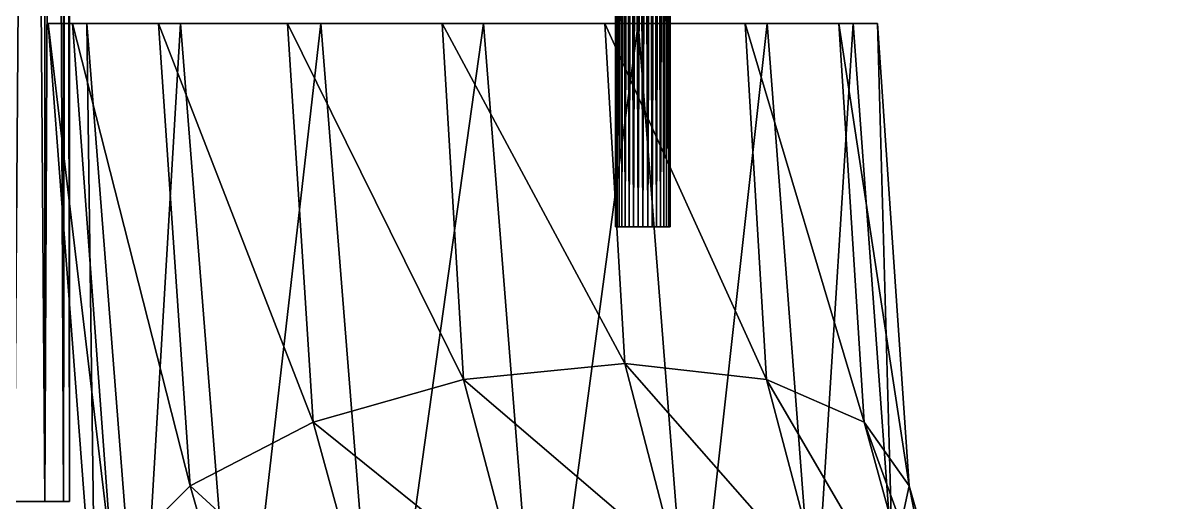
# Model space of a CAD drawing. Header units: metres. Extents: x -2 to 2, y -1.21 to 5.7.
# Drawn here: x -1.117 to -0.6978, y 1.9778 to 2.1526 of the extents above; entities that cross this region are included whole.
import ezdxf

# ---------------------------------------------------------------- set-up
doc = ezdxf.new("R2010")
doc.units = ezdxf.units.M

msp = doc.modelspace()

# ---------------------------------------------------------------- linework, layer by layer
at = {"layer": 'Cube'}
for points in [[(-1.68433, 2.3849, 0.10766), (-0.36877, 0.9849, 0.58649), (-1.68433, 0.9849, 0.10766)], [(-1.68433, 2.3849, 0.10766), (-0.36877, 2.3849, 0.58649), (-0.36877, 0.9849, 0.58649)], [(-1.34915, 0.9849, -0.81324), (-0.03359, 2.3849, -0.33441), (-1.34915, 2.3849, -0.81324)], [(-1.34915, 0.9849, -0.81324), (-0.03359, 0.9849, -0.33441), (-0.03359, 2.3849, -0.33441)]]:
    msp.add_3dface(points, dxfattribs=at)
at = {"layer": 'Cylinder 11'}
for points in [[(-1.10905, 1.97797, 0.90243), (-1.1201, 3.47797, 0.87873), (-1.1201, 1.97797, 0.87873)], [(-1.10905, 1.97797, 0.90243), (-1.10905, 3.47797, 0.90243), (-1.1201, 3.47797, 0.87873)], [(-1.1201, 1.97797, 1.02873), (-1.10905, 3.47797, 1.00504), (-1.10905, 1.97797, 1.00504)], [(-1.1201, 1.97797, 1.02873), (-1.1201, 3.47797, 1.02873), (-1.10905, 3.47797, 1.00504)], [(-1.10228, 1.97797, 0.92769), (-1.10905, 3.47797, 0.90243), (-1.10905, 1.97797, 0.90243)], [(-1.10228, 1.97797, 0.92769), (-1.10228, 3.47797, 0.92769), (-1.10905, 3.47797, 0.90243)], [(-1.10905, 1.97797, 1.00504), (-1.10228, 3.47797, 0.97978), (-1.10228, 1.97797, 0.97978)], [(-1.10905, 1.97797, 1.00504), (-1.10905, 3.47797, 1.00504), (-1.10228, 3.47797, 0.97978)], [(-1.1, 1.97797, 0.95373), (-1.10228, 3.47797, 0.92769), (-1.10228, 1.97797, 0.92769)], [(-1.1, 1.97797, 0.95373), (-1.1, 3.47797, 0.95373), (-1.10228, 3.47797, 0.92769)], [(-1.10228, 1.97797, 0.97978), (-1.1, 3.47797, 0.95373), (-1.1, 1.97797, 0.95373)], [(-1.10228, 1.97797, 0.97978), (-1.10228, 3.47797, 0.97978), (-1.1, 3.47797, 0.95373)], [(-1.25, 1.97797, 0.95373), (-1.10905, 1.97797, 0.90243), (-1.1201, 1.97797, 0.87873)], [(-1.25, 1.97797, 0.95373), (-1.10905, 1.97797, 0.90243), (-1.25, 1.97797, 0.95373)], [(-1.25, 1.97797, 0.95373), (-1.10228, 1.97797, 0.92769), (-1.10905, 1.97797, 0.90243)], [(-1.25, 1.97797, 0.95373), (-1.10228, 1.97797, 0.92769), (-1.25, 1.97797, 0.95373)], [(-1.25, 1.97797, 0.95373), (-1.1, 1.97797, 0.95373), (-1.10228, 1.97797, 0.92769)], [(-1.25, 1.97797, 0.95373), (-1.1, 1.97797, 0.95373), (-1.25, 1.97797, 0.95373)], [(-1.25, 1.97797, 0.95373), (-1.10228, 1.97797, 0.97978), (-1.1, 1.97797, 0.95373)], [(-1.25, 1.97797, 0.95373), (-1.10228, 1.97797, 0.97978), (-1.25, 1.97797, 0.95373)], [(-1.25, 1.97797, 0.95373), (-1.10905, 1.97797, 1.00504), (-1.10228, 1.97797, 0.97978)], [(-1.25, 1.97797, 0.95373), (-1.10905, 1.97797, 1.00504), (-1.25, 1.97797, 0.95373)], [(-1.25, 1.97797, 0.95373), (-1.1201, 1.97797, 1.02873), (-1.10905, 1.97797, 1.00504)], [(-1.10905, 1.97797, 0.90243), (-1.1201, 1.97797, 0.87873), (-1.1201, 1.97797, 0.87873)], [(-1.10905, 1.97797, 0.90243), (-1.10905, 1.97797, 0.90243), (-1.1201, 1.97797, 0.87873)], [(-1.1201, 1.97797, 1.02873), (-1.10905, 1.97797, 1.00504), (-1.10905, 1.97797, 1.00504)], [(-1.1201, 1.97797, 1.02873), (-1.1201, 1.97797, 1.02873), (-1.10905, 1.97797, 1.00504)], [(-1.10228, 1.97797, 0.92769), (-1.10905, 1.97797, 0.90243), (-1.10905, 1.97797, 0.90243)], [(-1.10228, 1.97797, 0.92769), (-1.10228, 1.97797, 0.92769), (-1.10905, 1.97797, 0.90243)], [(-1.10905, 1.97797, 1.00504), (-1.10228, 1.97797, 0.97978), (-1.10228, 1.97797, 0.97978)], [(-1.10905, 1.97797, 1.00504), (-1.10905, 1.97797, 1.00504), (-1.10228, 1.97797, 0.97978)], [(-1.1, 1.97797, 0.95373), (-1.10228, 1.97797, 0.92769), (-1.10228, 1.97797, 0.92769)], [(-1.1, 1.97797, 0.95373), (-1.1, 1.97797, 0.95373), (-1.10228, 1.97797, 0.92769)], [(-1.10228, 1.97797, 0.97978), (-1.1, 1.97797, 0.95373), (-1.1, 1.97797, 0.95373)], [(-1.10228, 1.97797, 0.97978), (-1.10228, 1.97797, 0.97978), (-1.1, 1.97797, 0.95373)]]:
    msp.add_3dface(points, dxfattribs=at)
at = {"layer": 'Cylinder 19'}
for points in [[(-0.90063, 2.07818, -0.24871), (-0.90048, 2.47818, -0.24698), (-0.90048, 2.07818, -0.24698)], [(-0.90063, 2.07818, -0.24871), (-0.90063, 2.47818, -0.24871), (-0.90048, 2.47818, -0.24698)], [(-0.90048, 2.07818, -0.25045), (-0.90063, 2.47818, -0.24871), (-0.90063, 2.07818, -0.24871)], [(-0.90048, 2.07818, -0.25045), (-0.90048, 2.47818, -0.25045), (-0.90063, 2.47818, -0.24871)], [(-0.90048, 2.07818, -0.24698), (-0.90003, 2.47818, -0.24529), (-0.90003, 2.07818, -0.24529)], [(-0.90048, 2.07818, -0.24698), (-0.90048, 2.47818, -0.24698), (-0.90003, 2.47818, -0.24529)], [(-0.90003, 2.07818, -0.25214), (-0.90048, 2.47818, -0.25045), (-0.90048, 2.07818, -0.25045)], [(-0.90003, 2.07818, -0.25214), (-0.90003, 2.47818, -0.25213), (-0.90048, 2.47818, -0.25045)], [(-0.90003, 2.07818, -0.24529), (-0.89929, 2.47818, -0.24371), (-0.89929, 2.07818, -0.24371)], [(-0.90003, 2.07818, -0.24529), (-0.90003, 2.47818, -0.24529), (-0.89929, 2.47818, -0.24371)], [(-0.89929, 2.07818, -0.25371), (-0.90003, 2.47818, -0.25213), (-0.90003, 2.07818, -0.25214)], [(-0.89929, 2.07818, -0.25371), (-0.89929, 2.47818, -0.25371), (-0.90003, 2.47818, -0.25213)], [(-0.89929, 2.07818, -0.24371), (-0.89829, 2.47818, -0.24229), (-0.89829, 2.07818, -0.24229)], [(-0.89929, 2.07818, -0.24371), (-0.89929, 2.47818, -0.24371), (-0.89829, 2.47818, -0.24229)], [(-0.89829, 2.07818, -0.25514), (-0.89929, 2.47818, -0.25371), (-0.89929, 2.07818, -0.25371)], [(-0.89829, 2.07818, -0.25514), (-0.89829, 2.47818, -0.25514), (-0.89929, 2.47818, -0.25371)], [(-0.89829, 2.07818, -0.24229), (-0.89706, 2.47818, -0.24105), (-0.89706, 2.07818, -0.24105)], [(-0.89829, 2.07818, -0.24229), (-0.89829, 2.47818, -0.24229), (-0.89706, 2.47818, -0.24105)], [(-0.89706, 2.07818, -0.25638), (-0.89829, 2.47818, -0.25514), (-0.89829, 2.07818, -0.25514)], [(-0.89706, 2.07818, -0.25638), (-0.89706, 2.47818, -0.25638), (-0.89829, 2.47818, -0.25514)], [(-0.89706, 2.07818, -0.24105), (-0.89563, 2.47818, -0.24005), (-0.89563, 2.07818, -0.24005)], [(-0.89706, 2.07818, -0.24105), (-0.89706, 2.47818, -0.24105), (-0.89563, 2.47818, -0.24005)], [(-0.89563, 2.07818, -0.25738), (-0.89706, 2.47818, -0.25638), (-0.89706, 2.07818, -0.25638)], [(-0.89563, 2.07818, -0.25738), (-0.89563, 2.47818, -0.25738), (-0.89706, 2.47818, -0.25638)], [(-0.89563, 2.07818, -0.24005), (-0.89405, 2.47818, -0.23932), (-0.89405, 2.07818, -0.23932)], [(-0.89563, 2.07818, -0.24005), (-0.89563, 2.47818, -0.24005), (-0.89405, 2.47818, -0.23932)], [(-0.89405, 2.07818, -0.25811), (-0.89563, 2.47818, -0.25738), (-0.89563, 2.07818, -0.25738)], [(-0.89405, 2.07818, -0.25811), (-0.89405, 2.47818, -0.25811), (-0.89563, 2.47818, -0.25738)], [(-0.89405, 2.07818, -0.23932), (-0.89237, 2.47818, -0.23887), (-0.89237, 2.07818, -0.23887)], [(-0.89405, 2.07818, -0.23932), (-0.89405, 2.47818, -0.23932), (-0.89237, 2.47818, -0.23887)], [(-0.89237, 2.07818, -0.25856), (-0.89405, 2.47818, -0.25811), (-0.89405, 2.07818, -0.25811)], [(-0.89237, 2.07818, -0.25856), (-0.89237, 2.47818, -0.25856), (-0.89405, 2.47818, -0.25811)], [(-0.89237, 2.07818, -0.23887), (-0.89063, 2.47818, -0.23871), (-0.89063, 2.07818, -0.23871)], [(-0.89237, 2.07818, -0.23887), (-0.89237, 2.47818, -0.23887), (-0.89063, 2.47818, -0.23871)], [(-0.89063, 2.07818, -0.25871), (-0.89237, 2.47818, -0.25856), (-0.89237, 2.07818, -0.25856)], [(-0.89063, 2.07818, -0.25871), (-0.89063, 2.47818, -0.25871), (-0.89237, 2.47818, -0.25856)], [(-0.88889, 2.07818, -0.25856), (-0.89063, 2.47818, -0.25871), (-0.89063, 2.07818, -0.25871)], [(-0.88889, 2.07818, -0.25856), (-0.88889, 2.47818, -0.25856), (-0.89063, 2.47818, -0.25871)], [(-0.89063, 2.07818, -0.23871), (-0.88889, 2.47818, -0.23887), (-0.88889, 2.07818, -0.23887)], [(-0.89063, 2.07818, -0.23871), (-0.89063, 2.47818, -0.23871), (-0.88889, 2.47818, -0.23887)], [(-0.88721, 2.07818, -0.25811), (-0.88889, 2.47818, -0.25856), (-0.88889, 2.07818, -0.25856)], [(-0.88721, 2.07818, -0.25811), (-0.88721, 2.47818, -0.25811), (-0.88889, 2.47818, -0.25856)], [(-0.88889, 2.07818, -0.23887), (-0.88721, 2.47818, -0.23932), (-0.88721, 2.07818, -0.23932)], [(-0.88889, 2.07818, -0.23887), (-0.88889, 2.47818, -0.23887), (-0.88721, 2.47818, -0.23932)], [(-0.88563, 2.07818, -0.25738), (-0.88721, 2.47818, -0.25811), (-0.88721, 2.07818, -0.25811)], [(-0.88563, 2.07818, -0.25738), (-0.88563, 2.47818, -0.25738), (-0.88721, 2.47818, -0.25811)], [(-0.88721, 2.07818, -0.23932), (-0.88563, 2.47818, -0.24005), (-0.88563, 2.07818, -0.24005)], [(-0.88721, 2.07818, -0.23932), (-0.88721, 2.47818, -0.23932), (-0.88563, 2.47818, -0.24005)], [(-0.8842, 2.07818, -0.25638), (-0.88563, 2.47818, -0.25738), (-0.88563, 2.07818, -0.25738)], [(-0.8842, 2.07818, -0.25638), (-0.8842, 2.47818, -0.25638), (-0.88563, 2.47818, -0.25738)], [(-0.88563, 2.07818, -0.24005), (-0.8842, 2.47818, -0.24105), (-0.8842, 2.07818, -0.24105)], [(-0.88563, 2.07818, -0.24005), (-0.88563, 2.47818, -0.24005), (-0.8842, 2.47818, -0.24105)], [(-0.88297, 2.07818, -0.25514), (-0.8842, 2.47818, -0.25638), (-0.8842, 2.07818, -0.25638)], [(-0.88297, 2.07818, -0.25514), (-0.88297, 2.47818, -0.25514), (-0.8842, 2.47818, -0.25638)], [(-0.8842, 2.07818, -0.24105), (-0.88297, 2.47818, -0.24229), (-0.88297, 2.07818, -0.24229)], [(-0.8842, 2.07818, -0.24105), (-0.8842, 2.47818, -0.24105), (-0.88297, 2.47818, -0.24229)], [(-0.88197, 2.07818, -0.25371), (-0.88297, 2.47818, -0.25514), (-0.88297, 2.07818, -0.25514)], [(-0.88197, 2.07818, -0.25371), (-0.88197, 2.47818, -0.25371), (-0.88297, 2.47818, -0.25514)], [(-0.88297, 2.07818, -0.24229), (-0.88197, 2.47818, -0.24371), (-0.88197, 2.07818, -0.24371)], [(-0.88297, 2.07818, -0.24229), (-0.88297, 2.47818, -0.24229), (-0.88197, 2.47818, -0.24371)], [(-0.88123, 2.07818, -0.25214), (-0.88197, 2.47818, -0.25371), (-0.88197, 2.07818, -0.25371)], [(-0.88123, 2.07818, -0.25214), (-0.88123, 2.47818, -0.25213), (-0.88197, 2.47818, -0.25371)], [(-0.88197, 2.07818, -0.24371), (-0.88123, 2.47818, -0.24529), (-0.88123, 2.07818, -0.24529)], [(-0.88197, 2.07818, -0.24371), (-0.88197, 2.47818, -0.24371), (-0.88123, 2.47818, -0.24529)], [(-0.88078, 2.07818, -0.25045), (-0.88123, 2.47818, -0.25213), (-0.88123, 2.07818, -0.25214)], [(-0.88078, 2.07818, -0.25045), (-0.88078, 2.47818, -0.25045), (-0.88123, 2.47818, -0.25213)], [(-0.88123, 2.07818, -0.24529), (-0.88078, 2.47818, -0.24698), (-0.88078, 2.07818, -0.24698)], [(-0.88123, 2.07818, -0.24529), (-0.88123, 2.47818, -0.24529), (-0.88078, 2.47818, -0.24698)], [(-0.88063, 2.07818, -0.24871), (-0.88078, 2.47818, -0.25045), (-0.88078, 2.07818, -0.25045)], [(-0.88063, 2.07818, -0.24871), (-0.88063, 2.47818, -0.24871), (-0.88078, 2.47818, -0.25045)], [(-0.88078, 2.07818, -0.24698), (-0.88063, 2.47818, -0.24871), (-0.88063, 2.07818, -0.24871)], [(-0.88078, 2.07818, -0.24698), (-0.88078, 2.47818, -0.24698), (-0.88063, 2.47818, -0.24871)], [(-0.89063, 2.07818, -0.24871), (-0.90063, 2.07818, -0.24871), (-0.90048, 2.07818, -0.24698)], [(-0.90063, 2.07818, -0.24871), (-0.90048, 2.07818, -0.24698), (-0.90048, 2.07818, -0.24698)], [(-0.90063, 2.07818, -0.24871), (-0.90063, 2.07818, -0.24871), (-0.90048, 2.07818, -0.24698)], [(-0.89063, 2.07818, -0.24871), (-0.90063, 2.07818, -0.24871), (-0.89063, 2.07818, -0.24871)], [(-0.89063, 2.07818, -0.24871), (-0.90048, 2.07818, -0.25045), (-0.90063, 2.07818, -0.24871)], [(-0.90048, 2.07818, -0.25045), (-0.90063, 2.07818, -0.24871), (-0.90063, 2.07818, -0.24871)], [(-0.90048, 2.07818, -0.25045), (-0.90048, 2.07818, -0.25045), (-0.90063, 2.07818, -0.24871)], [(-0.89063, 2.07818, -0.24871), (-0.90048, 2.07818, -0.24698), (-0.90003, 2.07818, -0.24529)], [(-0.90048, 2.07818, -0.24698), (-0.90003, 2.07818, -0.24529), (-0.90003, 2.07818, -0.24529)], [(-0.90048, 2.07818, -0.24698), (-0.90048, 2.07818, -0.24698), (-0.90003, 2.07818, -0.24529)], [(-0.89063, 2.07818, -0.24871), (-0.90048, 2.07818, -0.24698), (-0.89063, 2.07818, -0.24871)], [(-0.89063, 2.07818, -0.24871), (-0.90048, 2.07818, -0.25045), (-0.89063, 2.07818, -0.24871)], [(-0.89063, 2.07818, -0.24871), (-0.90003, 2.07818, -0.25214), (-0.90048, 2.07818, -0.25045)], [(-0.90003, 2.07818, -0.25214), (-0.90048, 2.07818, -0.25045), (-0.90048, 2.07818, -0.25045)], [(-0.90003, 2.07818, -0.25214), (-0.90003, 2.07818, -0.25214), (-0.90048, 2.07818, -0.25045)], [(-0.89063, 2.07818, -0.24871), (-0.90003, 2.07818, -0.24529), (-0.89929, 2.07818, -0.24371)], [(-0.90003, 2.07818, -0.24529), (-0.89929, 2.07818, -0.24371), (-0.89929, 2.07818, -0.24371)], [(-0.90003, 2.07818, -0.24529), (-0.90003, 2.07818, -0.24529), (-0.89929, 2.07818, -0.24371)], [(-0.89063, 2.07818, -0.24871), (-0.90003, 2.07818, -0.24529), (-0.89063, 2.07818, -0.24871)], [(-0.89063, 2.07818, -0.24871), (-0.90003, 2.07818, -0.25214), (-0.89063, 2.07818, -0.24871)], [(-0.89063, 2.07818, -0.24871), (-0.89929, 2.07818, -0.25371), (-0.90003, 2.07818, -0.25214)], [(-0.89929, 2.07818, -0.25371), (-0.90003, 2.07818, -0.25214), (-0.90003, 2.07818, -0.25214)], [(-0.89929, 2.07818, -0.25371), (-0.89929, 2.07818, -0.25371), (-0.90003, 2.07818, -0.25214)], [(-0.89063, 2.07818, -0.24871), (-0.89929, 2.07818, -0.24371), (-0.89829, 2.07818, -0.24229)], [(-0.89929, 2.07818, -0.24371), (-0.89829, 2.07818, -0.24229), (-0.89829, 2.07818, -0.24229)], [(-0.89929, 2.07818, -0.24371), (-0.89929, 2.07818, -0.24371), (-0.89829, 2.07818, -0.24229)], [(-0.89063, 2.07818, -0.24871), (-0.89929, 2.07818, -0.24371), (-0.89063, 2.07818, -0.24871)], [(-0.89063, 2.07818, -0.24871), (-0.89929, 2.07818, -0.25371), (-0.89063, 2.07818, -0.24871)], [(-0.89063, 2.07818, -0.24871), (-0.89829, 2.07818, -0.25514), (-0.89929, 2.07818, -0.25371)], [(-0.89829, 2.07818, -0.25514), (-0.89929, 2.07818, -0.25371), (-0.89929, 2.07818, -0.25371)], [(-0.89829, 2.07818, -0.25514), (-0.89829, 2.07818, -0.25514), (-0.89929, 2.07818, -0.25371)], [(-0.89063, 2.07818, -0.24871), (-0.89829, 2.07818, -0.24229), (-0.89706, 2.07818, -0.24105)], [(-0.89829, 2.07818, -0.24229), (-0.89706, 2.07818, -0.24105), (-0.89706, 2.07818, -0.24105)], [(-0.89829, 2.07818, -0.24229), (-0.89829, 2.07818, -0.24229), (-0.89706, 2.07818, -0.24105)], [(-0.89063, 2.07818, -0.24871), (-0.89829, 2.07818, -0.24229), (-0.89063, 2.07818, -0.24871)], [(-0.89063, 2.07818, -0.24871), (-0.89829, 2.07818, -0.25514), (-0.89063, 2.07818, -0.24871)], [(-0.89063, 2.07818, -0.24871), (-0.89706, 2.07818, -0.25638), (-0.89829, 2.07818, -0.25514)], [(-0.89706, 2.07818, -0.25638), (-0.89829, 2.07818, -0.25514), (-0.89829, 2.07818, -0.25514)], [(-0.89706, 2.07818, -0.25638), (-0.89706, 2.07818, -0.25638), (-0.89829, 2.07818, -0.25514)], [(-0.89063, 2.07818, -0.24871), (-0.89706, 2.07818, -0.24105), (-0.89563, 2.07818, -0.24005)], [(-0.89706, 2.07818, -0.24105), (-0.89563, 2.07818, -0.24005), (-0.89563, 2.07818, -0.24005)], [(-0.89706, 2.07818, -0.24105), (-0.89706, 2.07818, -0.24105), (-0.89563, 2.07818, -0.24005)], [(-0.89063, 2.07818, -0.24871), (-0.89706, 2.07818, -0.24105), (-0.89063, 2.07818, -0.24871)], [(-0.89063, 2.07818, -0.24871), (-0.89706, 2.07818, -0.25638), (-0.89063, 2.07818, -0.24871)], [(-0.89063, 2.07818, -0.24871), (-0.89563, 2.07818, -0.25738), (-0.89706, 2.07818, -0.25638)], [(-0.89563, 2.07818, -0.25738), (-0.89706, 2.07818, -0.25638), (-0.89706, 2.07818, -0.25638)], [(-0.89563, 2.07818, -0.25738), (-0.89563, 2.07818, -0.25738), (-0.89706, 2.07818, -0.25638)], [(-0.89063, 2.07818, -0.24871), (-0.89563, 2.07818, -0.24005), (-0.89405, 2.07818, -0.23932)], [(-0.89563, 2.07818, -0.24005), (-0.89405, 2.07818, -0.23932), (-0.89405, 2.07818, -0.23932)], [(-0.89563, 2.07818, -0.24005), (-0.89563, 2.07818, -0.24005), (-0.89405, 2.07818, -0.23932)], [(-0.89063, 2.07818, -0.24871), (-0.89563, 2.07818, -0.24005), (-0.89063, 2.07818, -0.24871)], [(-0.89063, 2.07818, -0.24871), (-0.89563, 2.07818, -0.25738), (-0.89063, 2.07818, -0.24871)], [(-0.89063, 2.07818, -0.24871), (-0.89405, 2.07818, -0.25811), (-0.89563, 2.07818, -0.25738)], [(-0.89405, 2.07818, -0.25811), (-0.89563, 2.07818, -0.25738), (-0.89563, 2.07818, -0.25738)], [(-0.89405, 2.07818, -0.25811), (-0.89405, 2.07818, -0.25811), (-0.89563, 2.07818, -0.25738)], [(-0.89063, 2.07818, -0.24871), (-0.89405, 2.07818, -0.23932), (-0.89237, 2.07818, -0.23887)], [(-0.89405, 2.07818, -0.23932), (-0.89237, 2.07818, -0.23887), (-0.89237, 2.07818, -0.23887)], [(-0.89405, 2.07818, -0.23932), (-0.89405, 2.07818, -0.23932), (-0.89237, 2.07818, -0.23887)], [(-0.89063, 2.07818, -0.24871), (-0.89405, 2.07818, -0.23932), (-0.89063, 2.07818, -0.24871)], [(-0.89063, 2.07818, -0.24871), (-0.89405, 2.07818, -0.25811), (-0.89063, 2.07818, -0.24871)], [(-0.89063, 2.07818, -0.24871), (-0.89237, 2.07818, -0.25856), (-0.89405, 2.07818, -0.25811)], [(-0.89237, 2.07818, -0.25856), (-0.89405, 2.07818, -0.25811), (-0.89405, 2.07818, -0.25811)], [(-0.89237, 2.07818, -0.25856), (-0.89237, 2.07818, -0.25856), (-0.89405, 2.07818, -0.25811)], [(-0.89063, 2.07818, -0.24871), (-0.89237, 2.07818, -0.23887), (-0.89063, 2.07818, -0.23871)], [(-0.89237, 2.07818, -0.23887), (-0.89063, 2.07818, -0.23871), (-0.89063, 2.07818, -0.23871)], [(-0.89237, 2.07818, -0.23887), (-0.89237, 2.07818, -0.23887), (-0.89063, 2.07818, -0.23871)], [(-0.89063, 2.07818, -0.24871), (-0.89237, 2.07818, -0.23887), (-0.89063, 2.07818, -0.24871)], [(-0.89063, 2.07818, -0.24871), (-0.89237, 2.07818, -0.25856), (-0.89063, 2.07818, -0.24871)], [(-0.89063, 2.07818, -0.24871), (-0.89063, 2.07818, -0.25871), (-0.89237, 2.07818, -0.25856)], [(-0.89063, 2.07818, -0.25871), (-0.89237, 2.07818, -0.25856), (-0.89237, 2.07818, -0.25856)], [(-0.89063, 2.07818, -0.25871), (-0.89063, 2.07818, -0.25871), (-0.89237, 2.07818, -0.25856)], [(-0.89063, 2.07818, -0.24871), (-0.89063, 2.07818, -0.23871), (-0.89063, 2.07818, -0.24871)], [(-0.89063, 2.07818, -0.24871), (-0.89063, 2.07818, -0.25871), (-0.89063, 2.07818, -0.24871)], [(-0.89063, 2.07818, -0.24871), (-0.88889, 2.07818, -0.25856), (-0.89063, 2.07818, -0.25871)], [(-0.88889, 2.07818, -0.25856), (-0.89063, 2.07818, -0.25871), (-0.89063, 2.07818, -0.25871)], [(-0.88889, 2.07818, -0.25856), (-0.88889, 2.07818, -0.25856), (-0.89063, 2.07818, -0.25871)], [(-0.89063, 2.07818, -0.24871), (-0.88889, 2.07818, -0.25856), (-0.89063, 2.07818, -0.24871)], [(-0.89063, 2.07818, -0.24871), (-0.88721, 2.07818, -0.25811), (-0.88889, 2.07818, -0.25856)], [(-0.89063, 2.07818, -0.24871), (-0.88721, 2.07818, -0.25811), (-0.89063, 2.07818, -0.24871)], [(-0.89063, 2.07818, -0.24871), (-0.88563, 2.07818, -0.25738), (-0.88721, 2.07818, -0.25811)], [(-0.89063, 2.07818, -0.24871), (-0.88563, 2.07818, -0.25738), (-0.89063, 2.07818, -0.24871)], [(-0.89063, 2.07818, -0.24871), (-0.8842, 2.07818, -0.25638), (-0.88563, 2.07818, -0.25738)], [(-0.89063, 2.07818, -0.24871), (-0.8842, 2.07818, -0.25638), (-0.89063, 2.07818, -0.24871)], [(-0.89063, 2.07818, -0.24871), (-0.88297, 2.07818, -0.25514), (-0.8842, 2.07818, -0.25638)], [(-0.89063, 2.07818, -0.24871), (-0.88297, 2.07818, -0.25514), (-0.89063, 2.07818, -0.24871)], [(-0.89063, 2.07818, -0.24871), (-0.88197, 2.07818, -0.25371), (-0.88297, 2.07818, -0.25514)], [(-0.89063, 2.07818, -0.24871), (-0.88197, 2.07818, -0.25371), (-0.89063, 2.07818, -0.24871)], [(-0.89063, 2.07818, -0.24871), (-0.88123, 2.07818, -0.25214), (-0.88197, 2.07818, -0.25371)], [(-0.89063, 2.07818, -0.24871), (-0.88123, 2.07818, -0.25214), (-0.89063, 2.07818, -0.24871)], [(-0.89063, 2.07818, -0.24871), (-0.88078, 2.07818, -0.25045), (-0.88123, 2.07818, -0.25214)], [(-0.89063, 2.07818, -0.24871), (-0.88078, 2.07818, -0.25045), (-0.89063, 2.07818, -0.24871)], [(-0.89063, 2.07818, -0.24871), (-0.88063, 2.07818, -0.24871), (-0.88078, 2.07818, -0.25045)], [(-0.89063, 2.07818, -0.24871), (-0.88063, 2.07818, -0.24871), (-0.89063, 2.07818, -0.24871)], [(-0.89063, 2.07818, -0.24871), (-0.88078, 2.07818, -0.24698), (-0.88063, 2.07818, -0.24871)], [(-0.89063, 2.07818, -0.24871), (-0.88078, 2.07818, -0.24698), (-0.89063, 2.07818, -0.24871)], [(-0.89063, 2.07818, -0.24871), (-0.88123, 2.07818, -0.24529), (-0.88078, 2.07818, -0.24698)], [(-0.89063, 2.07818, -0.24871), (-0.88123, 2.07818, -0.24529), (-0.89063, 2.07818, -0.24871)], [(-0.89063, 2.07818, -0.24871), (-0.88197, 2.07818, -0.24371), (-0.88123, 2.07818, -0.24529)], [(-0.89063, 2.07818, -0.24871), (-0.88197, 2.07818, -0.24371), (-0.89063, 2.07818, -0.24871)], [(-0.89063, 2.07818, -0.24871), (-0.88297, 2.07818, -0.24229), (-0.88197, 2.07818, -0.24371)], [(-0.89063, 2.07818, -0.24871), (-0.88297, 2.07818, -0.24229), (-0.89063, 2.07818, -0.24871)], [(-0.89063, 2.07818, -0.24871), (-0.8842, 2.07818, -0.24105), (-0.88297, 2.07818, -0.24229)], [(-0.89063, 2.07818, -0.24871), (-0.8842, 2.07818, -0.24105), (-0.89063, 2.07818, -0.24871)], [(-0.89063, 2.07818, -0.24871), (-0.88563, 2.07818, -0.24005), (-0.8842, 2.07818, -0.24105)], [(-0.89063, 2.07818, -0.24871), (-0.88563, 2.07818, -0.24005), (-0.89063, 2.07818, -0.24871)], [(-0.89063, 2.07818, -0.24871), (-0.88721, 2.07818, -0.23932), (-0.88563, 2.07818, -0.24005)], [(-0.89063, 2.07818, -0.24871), (-0.88721, 2.07818, -0.23932), (-0.89063, 2.07818, -0.24871)], [(-0.89063, 2.07818, -0.24871), (-0.88889, 2.07818, -0.23887), (-0.88721, 2.07818, -0.23932)], [(-0.89063, 2.07818, -0.24871), (-0.88889, 2.07818, -0.23887), (-0.89063, 2.07818, -0.24871)], [(-0.89063, 2.07818, -0.24871), (-0.89063, 2.07818, -0.23871), (-0.88889, 2.07818, -0.23887)], [(-0.89063, 2.07818, -0.23871), (-0.88889, 2.07818, -0.23887), (-0.88889, 2.07818, -0.23887)], [(-0.89063, 2.07818, -0.23871), (-0.89063, 2.07818, -0.23871), (-0.88889, 2.07818, -0.23887)], [(-0.88721, 2.07818, -0.25811), (-0.88889, 2.07818, -0.25856), (-0.88889, 2.07818, -0.25856)], [(-0.88721, 2.07818, -0.25811), (-0.88721, 2.07818, -0.25811), (-0.88889, 2.07818, -0.25856)], [(-0.88889, 2.07818, -0.23887), (-0.88721, 2.07818, -0.23932), (-0.88721, 2.07818, -0.23932)], [(-0.88889, 2.07818, -0.23887), (-0.88889, 2.07818, -0.23887), (-0.88721, 2.07818, -0.23932)], [(-0.88563, 2.07818, -0.25738), (-0.88721, 2.07818, -0.25811), (-0.88721, 2.07818, -0.25811)], [(-0.88563, 2.07818, -0.25738), (-0.88563, 2.07818, -0.25738), (-0.88721, 2.07818, -0.25811)], [(-0.88721, 2.07818, -0.23932), (-0.88563, 2.07818, -0.24005), (-0.88563, 2.07818, -0.24005)], [(-0.88721, 2.07818, -0.23932), (-0.88721, 2.07818, -0.23932), (-0.88563, 2.07818, -0.24005)], [(-0.8842, 2.07818, -0.25638), (-0.88563, 2.07818, -0.25738), (-0.88563, 2.07818, -0.25738)], [(-0.8842, 2.07818, -0.25638), (-0.8842, 2.07818, -0.25638), (-0.88563, 2.07818, -0.25738)], [(-0.88563, 2.07818, -0.24005), (-0.8842, 2.07818, -0.24105), (-0.8842, 2.07818, -0.24105)], [(-0.88563, 2.07818, -0.24005), (-0.88563, 2.07818, -0.24005), (-0.8842, 2.07818, -0.24105)], [(-0.88297, 2.07818, -0.25514), (-0.8842, 2.07818, -0.25638), (-0.8842, 2.07818, -0.25638)], [(-0.88297, 2.07818, -0.25514), (-0.88297, 2.07818, -0.25514), (-0.8842, 2.07818, -0.25638)], [(-0.8842, 2.07818, -0.24105), (-0.88297, 2.07818, -0.24229), (-0.88297, 2.07818, -0.24229)], [(-0.8842, 2.07818, -0.24105), (-0.8842, 2.07818, -0.24105), (-0.88297, 2.07818, -0.24229)], [(-0.88197, 2.07818, -0.25371), (-0.88297, 2.07818, -0.25514), (-0.88297, 2.07818, -0.25514)], [(-0.88197, 2.07818, -0.25371), (-0.88197, 2.07818, -0.25371), (-0.88297, 2.07818, -0.25514)], [(-0.88297, 2.07818, -0.24229), (-0.88197, 2.07818, -0.24371), (-0.88197, 2.07818, -0.24371)], [(-0.88297, 2.07818, -0.24229), (-0.88297, 2.07818, -0.24229), (-0.88197, 2.07818, -0.24371)], [(-0.88123, 2.07818, -0.25214), (-0.88197, 2.07818, -0.25371), (-0.88197, 2.07818, -0.25371)], [(-0.88123, 2.07818, -0.25214), (-0.88123, 2.07818, -0.25214), (-0.88197, 2.07818, -0.25371)], [(-0.88197, 2.07818, -0.24371), (-0.88123, 2.07818, -0.24529), (-0.88123, 2.07818, -0.24529)], [(-0.88197, 2.07818, -0.24371), (-0.88197, 2.07818, -0.24371), (-0.88123, 2.07818, -0.24529)], [(-0.88078, 2.07818, -0.25045), (-0.88123, 2.07818, -0.25214), (-0.88123, 2.07818, -0.25214)], [(-0.88078, 2.07818, -0.25045), (-0.88078, 2.07818, -0.25045), (-0.88123, 2.07818, -0.25214)], [(-0.88123, 2.07818, -0.24529), (-0.88078, 2.07818, -0.24698), (-0.88078, 2.07818, -0.24698)], [(-0.88123, 2.07818, -0.24529), (-0.88123, 2.07818, -0.24529), (-0.88078, 2.07818, -0.24698)], [(-0.88063, 2.07818, -0.24871), (-0.88078, 2.07818, -0.25045), (-0.88078, 2.07818, -0.25045)], [(-0.88063, 2.07818, -0.24871), (-0.88063, 2.07818, -0.24871), (-0.88078, 2.07818, -0.25045)], [(-0.88078, 2.07818, -0.24698), (-0.88063, 2.07818, -0.24871), (-0.88063, 2.07818, -0.24871)], [(-0.88078, 2.07818, -0.24698), (-0.88078, 2.07818, -0.24698), (-0.88063, 2.07818, -0.24871)]]:
    msp.add_3dface(points, dxfattribs=at)
at = {"layer": 'Path Extrusion 2'}
for points in [[(-1.1078, 2.15237, 1.05763), (-1.08453, 1.95528, 0.95871), (-1.09891, 2.15237, 0.9982)], [(-1.1078, 2.15237, 1.05763), (-1.09065, 1.92692, 1.01051), (-1.08453, 1.95528, 0.95871)], [(-1.09368, 2.15237, 1.11409), (-1.09065, 1.92692, 1.01051), (-1.1078, 2.15237, 1.05763)], [(-1.1078, 2.15237, 1.05763), (-1.06752, 2.15237, 0.94695), (-1.02041, 2.15237, 0.91278)], [(-1.06752, 2.15237, 0.94695), (-1.1078, 2.15237, 1.05763), (-1.09891, 2.15237, 0.9982)], [(-1.1078, 2.15237, 1.05763), (-1.02041, 2.15237, 0.91278), (-1.09368, 2.15237, 1.11409)], [(-1.09891, 2.15237, 0.9982), (-1.05593, 1.98363, 0.9151), (-1.06752, 2.15237, 0.94695)], [(-1.09891, 2.15237, 0.9982), (-1.08453, 1.95528, 0.95871), (-1.05593, 1.98363, 0.9151)], [(-1.09368, 2.15237, 1.11409), (-1.07425, 1.9037, 1.06073), (-1.09065, 1.92692, 1.01051)], [(-1.05951, 2.15237, 1.16121), (-1.07425, 1.9037, 1.06073), (-1.09368, 2.15237, 1.11409)], [(-1.02041, 2.15237, 0.91278), (-0.8191, 2.15237, 0.98605), (-1.09368, 2.15237, 1.11409)], [(-0.8191, 2.15237, 0.98605), (-0.89237, 2.15237, 1.18736), (-1.09368, 2.15237, 1.11409)], [(-0.94883, 2.15237, 1.20149), (-1.05951, 2.15237, 1.16121), (-1.09368, 2.15237, 1.11409)], [(-0.89237, 2.15237, 1.18736), (-0.94883, 2.15237, 1.20149), (-1.09368, 2.15237, 1.11409)], [(-1.05951, 2.15237, 1.16121), (-1.03855, 1.888, 1.10362), (-1.07425, 1.9037, 1.06073)], [(-1.06752, 2.15237, 0.94695), (-1.01109, 2.00685, 0.88719), (-1.02041, 2.15237, 0.91278)], [(-1.06752, 2.15237, 0.94695), (-1.05593, 1.98363, 0.9151), (-1.01109, 2.00685, 0.88719)], [(-1.00826, 2.15237, 1.19259), (-1.03855, 1.888, 1.10362), (-1.05951, 2.15237, 1.16121)], [(-1.05951, 2.15237, 1.16121), (-0.94883, 2.15237, 1.20149), (-1.00826, 2.15237, 1.19259)], [(-1.00826, 2.15237, 1.19259), (-0.98674, 1.88224, 1.13346), (-1.03855, 1.888, 1.10362)], [(-1.02041, 2.15237, 0.91278), (-0.95617, 2.02253, 0.87729), (-0.96395, 2.15237, 0.89866)], [(-1.02041, 2.15237, 0.91278), (-1.01109, 2.00685, 0.88719), (-0.95617, 2.02253, 0.87729)], [(-1.02041, 2.15237, 0.91278), (-0.96395, 2.15237, 0.89866), (-0.8191, 2.15237, 0.98605)], [(-0.94883, 2.15237, 1.20149), (-0.98674, 1.88224, 1.13346), (-1.00826, 2.15237, 1.19259)], [(-0.94883, 2.15237, 1.20149), (-0.92787, 1.888, 1.1439), (-0.98674, 1.88224, 1.13346)], [(-0.96395, 2.15237, 0.89866), (-0.8973, 2.02829, 0.88774), (-0.90451, 2.15237, 0.90755)], [(-0.96395, 2.15237, 0.89866), (-0.95617, 2.02253, 0.87729), (-0.8973, 2.02829, 0.88774)], [(-0.85327, 2.15237, 0.93894), (-0.96395, 2.15237, 0.89866), (-0.90451, 2.15237, 0.90755)], [(-0.8191, 2.15237, 0.98605), (-0.96395, 2.15237, 0.89866), (-0.85327, 2.15237, 0.93894)], [(-0.89237, 2.15237, 1.18736), (-0.92787, 1.888, 1.1439), (-0.94883, 2.15237, 1.20149)], [(-0.89237, 2.15237, 1.18736), (-0.87295, 1.9037, 1.134), (-0.92787, 1.888, 1.1439)], [(-0.90451, 2.15237, 0.90755), (-0.84549, 2.02253, 0.91757), (-0.85327, 2.15237, 0.93894)], [(-0.90451, 2.15237, 0.90755), (-0.8973, 2.02829, 0.88774), (-0.84549, 2.02253, 0.91757)], [(-0.84525, 2.15237, 1.15319), (-0.87295, 1.9037, 1.134), (-0.89237, 2.15237, 1.18736)], [(-0.84525, 2.15237, 1.15319), (-0.89237, 2.15237, 1.18736), (-0.8191, 2.15237, 0.98605)], [(-0.84525, 2.15237, 1.15319), (-0.82811, 1.92692, 1.10607), (-0.87295, 1.9037, 1.134)], [(-0.85327, 2.15237, 0.93894), (-0.80978, 2.00685, 0.96046), (-0.8191, 2.15237, 0.98605)], [(-0.85327, 2.15237, 0.93894), (-0.84549, 2.02253, 0.91757), (-0.80978, 2.00685, 0.96046)], [(-0.81387, 2.15237, 1.10195), (-0.82811, 1.92692, 1.10607), (-0.84525, 2.15237, 1.15319)], [(-0.80497, 2.15237, 1.04251), (-0.84525, 2.15237, 1.15319), (-0.8191, 2.15237, 0.98605)], [(-0.84525, 2.15237, 1.15319), (-0.80497, 2.15237, 1.04251), (-0.81387, 2.15237, 1.10195)], [(-0.81387, 2.15237, 1.10195), (-0.79949, 1.95528, 1.06245), (-0.82811, 1.92692, 1.10607)], [(-0.8191, 2.15237, 0.98605), (-0.79338, 1.98363, 1.01066), (-0.80497, 2.15237, 1.04251)], [(-0.8191, 2.15237, 0.98605), (-0.80978, 2.00685, 0.96046), (-0.79338, 1.98363, 1.01066)], [(-0.80497, 2.15237, 1.04251), (-0.79949, 1.95528, 1.06245), (-0.81387, 2.15237, 1.10195)], [(-0.80497, 2.15237, 1.04251), (-0.79338, 1.98363, 1.01066), (-0.79949, 1.95528, 1.06245)], [(-0.95617, 2.02253, 0.87729), (-0.87849, 1.95601, 0.83605), (-0.8973, 2.02829, 0.88774)], [(-0.8973, 2.02829, 0.88774), (-0.8254, 1.94657, 0.86236), (-0.84549, 2.02253, 0.91757)], [(-0.8973, 2.02829, 0.88774), (-0.87849, 1.95601, 0.83605), (-0.8254, 1.94657, 0.86236)], [(-1.01109, 2.00685, 0.88719), (-0.93607, 1.94657, 0.82207), (-0.95617, 2.02253, 0.87729)], [(-0.95617, 2.02253, 0.87729), (-0.93607, 1.94657, 0.82207), (-0.87849, 1.95601, 0.83605)], [(-0.84549, 2.02253, 0.91757), (-0.78619, 1.92086, 0.89565), (-0.80978, 2.00685, 0.96046)], [(-0.84549, 2.02253, 0.91757), (-0.8254, 1.94657, 0.86236), (-0.78619, 1.92086, 0.89565)], [(-1.05593, 1.98363, 0.9151), (-0.9875, 1.92086, 0.82238), (-1.01109, 2.00685, 0.88719)], [(-1.01109, 2.00685, 0.88719), (-0.9875, 1.92086, 0.82238), (-0.93607, 1.94657, 0.82207)], [(-0.80978, 2.00685, 0.96046), (-0.76462, 1.88281, 0.93165), (-0.79338, 1.98363, 1.01066)], [(-0.80978, 2.00685, 0.96046), (-0.78619, 1.92086, 0.89565), (-0.76462, 1.88281, 0.93165)], [(-1.08453, 1.95528, 0.95871), (-1.02717, 1.88281, 0.83609), (-1.05593, 1.98363, 0.9151)], [(-1.05593, 1.98363, 0.9151), (-1.02717, 1.88281, 0.83609), (-0.9875, 1.92086, 0.82238)], [(-0.79338, 1.98363, 1.01066), (-0.76442, 1.83635, 0.96609), (-0.79949, 1.95528, 1.06245)], [(-0.79338, 1.98363, 1.01066), (-0.76462, 1.88281, 0.93165), (-0.76442, 1.83635, 0.96609)]]:
    msp.add_3dface(points, dxfattribs=at)

doc.saveas('drawing.dxf')
